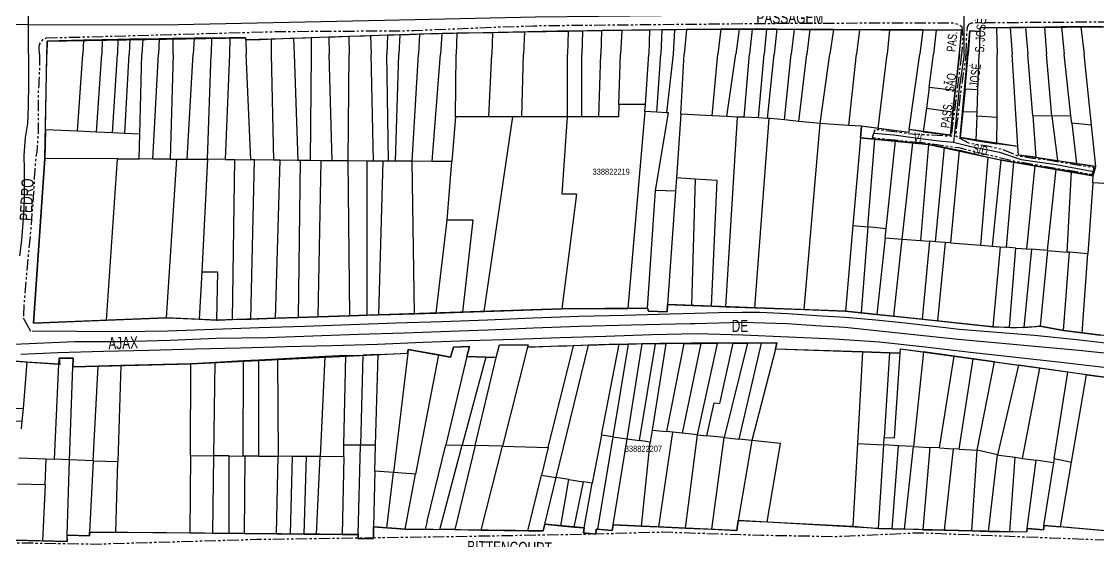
# Model space of a CAD drawing. Extents: x 203614 to 206284, y 4847494 to 4848495.
# Drawn here: x 205025.8 to 205379.4, y 4847800.2 to 4847971 of the extents above; entities that cross this region are included whole.
import ezdxf

# ---------------------------------------------------------------- set-up
doc = ezdxf.new("R2010")
doc.units = 0
doc.header["$LTSCALE"] = 1.5
doc.header["$MEASUREMENT"] = 0
doc.linetypes.add('PHANTOMX2', pattern=[5, 2.5, -0.5, 0.5, -0.5, 0.5, -0.5])
for name, color, linetype in [('CD-MALHA-LOTES', 40, 'CONTINUOUS'), ('CD_TXT_QUADRA', 7, 'CONTINUOUS'), ('RU-QUADRAS', 210, 'CONTINUOUS'), ('SV-EIXO-RUA-N-PAV', 6, 'CONTINUOUS'), ('SV-EIXO-RUA-PAV', 20, 'CONTINUOUS'), ('SV-RUA-NAO-PAV-S-GUIA-C-GUIA', 7, 'PHANTOMX2'), ('SV-RUA-PAVIM-S-GUIA-C-GUIA', 7, 'CONTINUOUS'), ('SV-TXT-RUA-N-PAV-S-GUIA-C-GUIA', 7, 'CONTINUOUS'), ('SV-TXT-RUA-PAV-S-GUIA-C-GUIA', 7, 'CONTINUOUS')]:
    doc.layers.add(name, color=color, linetype=linetype)
doc.styles.add('ARIAL', font='ARIAL.TTF')

msp = doc.modelspace()

# ---------------------------------------------------------------- linework, layer by layer
at = {"layer": 'CD-MALHA-LOTES'}
for p, q in [((205340.5, 4847968.87), (205340.458203, 4847967.702373)), ((205345.9, 4847968.91), (205340.5, 4847968.87)), ((205350.34, 4847968.97), (205345.9, 4847968.91)), ((205345.9, 4847968.91), (205346.07, 4847960.21)), ((205355.44, 4847969.03), (205350.34, 4847968.97)), ((205350.34, 4847968.97), (205351.07, 4847960.27)), ((205361.61, 4847969.1), (205355.44, 4847969.03)), ((205355.44, 4847969.03), (205356.15, 4847960.21)), ((205367.25, 4847969.16), (205361.61, 4847969.1)), ((205361.61, 4847969.1), (205362.36, 4847960.21)), ((205373.62, 4847969.23), (205367.25, 4847969.16)), ((205367.25, 4847969.16), (205368.11, 4847960.21)), ((205380.88, 4847969.28), (205373.62, 4847969.23)), ((205373.62, 4847969.23), (205374.65, 4847960.21)), ((205065.62, 4847965.2), (205061.43, 4847965.11)), ((205065.62, 4847965.2), (205065.37, 4847960.21)), ((205071.07, 4847965.32), (205065.62, 4847965.2)), ((205071.07, 4847965.32), (205070.76, 4847960.27)), ((205075.66, 4847965.41), (205071.07, 4847965.32)), ((205075.56, 4847960.27), (205075.66, 4847965.41)), ((205082.53, 4847965.47), (205075.66, 4847965.41)), ((205082.53, 4847965.47), (205082.22, 4847960.27)), ((205088.22, 4847965.51), (205082.53, 4847965.47)), ((205088.22, 4847965.51), (205088.09, 4847960.19)), ((205094.24, 4847965.56), (205088.22, 4847965.51)), ((205094.24, 4847965.56), (205094.13, 4847960.27)), ((205099.41, 4847965.6), (205094.24, 4847965.56)), ((205099.44, 4847964.89), (205099.41, 4847965.6)), ((205115.08, 4847965.41), (205107.83, 4847965.17)), ((205120.9, 4847965.6), (205115.08, 4847965.41)), ((205115.08, 4847965.41), (205115.28, 4847960.27)), ((205126.74, 4847965.8), (205120.9, 4847965.6)), ((205120.9, 4847965.6), (205120.96, 4847960.27)), ((205133.25, 4847966.01), (205126.74, 4847965.8)), ((205126.74, 4847965.8), (205126.87, 4847960.27)), ((205140.35, 4847966.25), (205133.25, 4847966.01)), ((205133.25, 4847966.01), (205133.39, 4847960.27)), ((205145.98, 4847966.44), (205140.35, 4847966.25)), ((205140.35, 4847966.25), (205140.65, 4847960.27)), ((205145.98, 4847966.44), (205145.77, 4847960.27)), ((205150.03, 4847966.57), (205145.98, 4847966.44)), ((205150.03, 4847966.57), (205149.73, 4847960.27)), ((205156.44, 4847966.79), (205150.03, 4847966.57)), ((205156.44, 4847966.79), (205156.14, 4847960.27)), ((205163.83, 4847967.02), (205156.44, 4847966.79)), ((205163.83, 4847967.02), (205163.39, 4847960.27)), ((205168.74, 4847967.1), (205163.83, 4847967.02)), ((205168.74, 4847967.1), (205168.55, 4847960.21)), ((205180.48, 4847967.29), (205168.74, 4847967.1)), ((205180.48, 4847967.29), (205180.26, 4847960.27)), ((205190.92, 4847967.46), (205180.48, 4847967.29)), ((205190.92, 4847967.46), (205190.63, 4847960.27)), ((205205.23, 4847967.69), (205190.92, 4847967.46)), ((205205.23, 4847967.69), (205205.01, 4847960.27)), ((205210.03, 4847967.77), (205205.23, 4847967.69)), ((205210.03, 4847967.77), (205209.78, 4847960.21)), ((205216.19, 4847967.87), (205210.03, 4847967.77)), ((205216.19, 4847967.87), (205215.99, 4847960.27)), ((205222.95, 4847967.97), (205216.19, 4847967.87)), ((205222.95, 4847967.97), (205222.5, 4847960.21)), ((205231.95, 4847968.12), (205222.95, 4847967.97)), ((205231.95, 4847968.12), (205231.74, 4847960.27)), ((205236.01, 4847968.19), (205231.95, 4847968.12)), ((205236.01, 4847968.19), (205235.69, 4847960.27)), ((205240.19, 4847968.25), (205236.01, 4847968.19)), ((205240.19, 4847968.25), (205239.77, 4847960.27)), ((205244.13, 4847968.32), (205240.19, 4847968.25)), ((205244.13, 4847968.32), (205243.38, 4847960.21)), ((205255.39, 4847968.49), (205244.13, 4847968.32)), ((205255.39, 4847968.49), (205254.46, 4847960.27)), ((205261.42, 4847968.46), (205255.39, 4847968.49)), ((205261.42, 4847968.46), (205260.28, 4847960.27)), ((205265.63, 4847968.44), (205261.42, 4847968.46)), ((205265.63, 4847968.44), (205264.81, 4847960.27)), ((205270.34, 4847968.42), (205265.63, 4847968.44)), ((205270.34, 4847968.42), (205269.63, 4847960.27)), ((205273.82, 4847968.4), (205270.34, 4847968.42)), ((205273.82, 4847968.4), (205272.9, 4847960.27)), ((205279.46, 4847968.38), (205273.82, 4847968.4)), ((205279.46, 4847968.38), (205278.45, 4847960.27)), ((205284.61, 4847968.35), (205279.46, 4847968.38)), ((205284.61, 4847968.35), (205283.66, 4847960.27)), ((205292.33, 4847968.32), (205284.61, 4847968.35)), ((205292.33, 4847968.32), (205291.16, 4847960.27)), ((205300.88, 4847968.28), (205292.33, 4847968.32)), ((205300.88, 4847968.28), (205299.97, 4847960.27)), ((205310.78, 4847968.23), (205300.88, 4847968.28)), ((205310.78, 4847968.23), (205310, 4847960.27)), ((205321.71, 4847968.18), (205310.78, 4847968.23)), ((205321.71, 4847968.18), (205320.72, 4847960.21)), ((205326.13, 4847968.16), (205321.71, 4847968.18)), ((205326.13, 4847968.16), (205325.21, 4847960.21)), ((205334.39, 4847968.12), (205326.13, 4847968.16)), ((205333.72, 4847960.27), (205334.39, 4847968.12)), ((205337.14, 4847967.95), (205336.56, 4847960.21)), ((205340.458203, 4847967.702373), (205337.14, 4847967.95)), ((205340.458203, 4847967.702373), (205340.19, 4847960.21)), ((205034.28, 4847964.55), (205034.17, 4847960.21)), ((205046.18, 4847964.79), (205034.28, 4847964.55)), ((205046.18, 4847964.79), (205045.97, 4847960.27)), ((205052.31, 4847964.92), (205046.18, 4847964.79)), ((205052.31, 4847964.92), (205052.15, 4847960.27)), ((205057.5, 4847965.03), (205052.31, 4847964.92)), ((205057.5, 4847965.03), (205057.29, 4847960.27)), ((205061.43, 4847965.11), (205057.5, 4847965.03)), ((205061.43, 4847965.11), (205061.18, 4847960.27)), ((205107.83, 4847965.17), (205099.44, 4847964.89)), ((205099.44, 4847964.89), (205099.58, 4847960.27)), ((205107.83, 4847965.17), (205107.83, 4847960.27)), ((205033.66, 4847935.41), (205034.17, 4847960.21)), ((205044.25, 4847934.93), (205045.97, 4847960.27)), ((205050.47, 4847934.65), (205052.15, 4847960.27)), ((205055.73, 4847934.41), (205057.29, 4847960.27)), ((205059.72, 4847934.23), (205061.18, 4847960.27)), ((205064.65, 4847934.01), (205065.37, 4847960.21)), ((205068.94, 4847925.8), (205070.76, 4847960.27)), ((205075.56, 4847960.27), (205074.67, 4847925.77)), ((205080.18, 4847925.74), (205082.22, 4847960.27)), ((205086.88, 4847925.71), (205088.09, 4847960.19)), ((205094.13, 4847960.27), (205092.7, 4847925.62)), ((205101.07, 4847925.54), (205099.58, 4847960.27)), ((205107.83, 4847960.27), (205108.6, 4847925.45)), ((205115.28, 4847960.27), (205116.58, 4847925.35)), ((205120.96, 4847960.27), (205120.62, 4847925.31)), ((205127.82, 4847925.21), (205126.87, 4847960.27)), ((205133.09, 4847925.19), (205133.39, 4847960.27)), ((205141.33, 4847925.13), (205140.65, 4847960.27)), ((205146.32, 4847925.1), (205145.77, 4847960.27)), ((205148.61, 4847925.08), (205149.73, 4847960.27)), ((205154.08, 4847925.05), (205156.14, 4847960.27)), ((205160.65, 4847925.02), (205163.39, 4847960.27)), ((205168.28, 4847939.69), (205168.55, 4847960.21)), ((205179.2, 4847939.69), (205180.26, 4847960.27)), ((205190.06, 4847939.69), (205190.63, 4847960.27)), ((205205.03, 4847939.69), (205205.01, 4847960.27)), ((205209.78, 4847939.69), (205209.78, 4847960.21)), ((205215.31, 4847939.69), (205215.99, 4847960.27)), ((205221.91, 4847943.68), (205222.5, 4847960.21)), ((205230.64, 4847943.68), (205231.74, 4847960.27)), ((205234.37, 4847941.17), (205235.69, 4847960.27)), ((205239.77, 4847960.27), (205237.61, 4847940.98)), ((205242.3, 4847940.48), (205243.38, 4847960.21)), ((205252.56, 4847939.99), (205254.46, 4847960.27)), ((205257.4, 4847939.77), (205260.28, 4847960.27)), ((205263.04, 4847939.51), (205264.81, 4847960.27)), ((205267.8, 4847939.28), (205269.63, 4847960.27)), ((205270.67, 4847939.15), (205272.9, 4847960.27)), ((205276.29, 4847938.64), (205278.45, 4847960.27)), ((205281.05, 4847938.15), (205283.66, 4847960.27)), ((205287.96, 4847937.45), (205291.16, 4847960.27)), ((205297.41, 4847936.79), (205299.97, 4847960.27)), ((205307.1, 4847935.8), (205310, 4847960.27)), ((205317.27, 4847935.55), (205320.72, 4847960.21)), ((205323.81, 4847949.27), (205325.21, 4847960.21)), ((205333.72, 4847960.27), (205332.33, 4847948.35)), ((205335.57, 4847948.77), (205336.56, 4847960.21)), ((205339.79, 4847948.57), (205340.19, 4847960.21)), ((205346.06, 4847939.46), (205346.07, 4847960.21)), ((205352.86, 4847929.89), (205351.07, 4847960.27)), ((205357.77, 4847939.96), (205356.15, 4847960.21)), ((205364.07, 4847939.92), (205362.36, 4847960.21)), ((205370.35, 4847939.96), (205368.11, 4847960.21)), ((205377.1, 4847936.93), (205374.65, 4847960.21)), ((205323.81, 4847949.27), (205322.88, 4847942.45)), ((205332.33, 4847948.35), (205323.81, 4847949.27)), ((205331.61, 4847941.3), (205332.33, 4847948.35)), ((205335.57, 4847948.77), (205334.82, 4847941.34)), ((205339.79, 4847948.57), (205335.57, 4847948.77)), ((205339.51, 4847941.14), (205339.79, 4847948.57)), ((205221.91, 4847943.68), (205221.77, 4847939.69)), ((205230.56, 4847943.68), (205221.91, 4847943.68)), ((205230.48, 4847941.4), (205224.83, 4847876.74)), ((205230.48, 4847941.4), (205230.64, 4847943.68)), ((205234.37, 4847941.17), (205230.48, 4847941.4)), ((205230.64, 4847943.68), (205230.56, 4847943.68)), ((205233.99, 4847915.46), (205238.26, 4847940.94)), ((205237.61, 4847940.98), (205234.37, 4847941.17)), ((205238.26, 4847940.94), (205237.61, 4847940.98)), ((205242.3, 4847940.48), (205240.85, 4847919.66)), ((205252.56, 4847939.99), (205242.3, 4847940.48)), ((205322.88, 4847942.45), (205321.84, 4847934.76)), ((205322.88, 4847942.45), (205331.61, 4847941.3)), ((205330.83, 4847933.68), (205331.61, 4847941.3)), ((205334.82, 4847941.34), (205333.97, 4847932.82)), ((205339.51, 4847941.14), (205334.82, 4847941.34)), ((205339.46, 4847939.9), (205339.51, 4847941.14)), ((205168.28, 4847939.69), (205167.11, 4847924.97)), ((205179.2, 4847939.69), (205168.28, 4847939.69)), ((205177.7, 4847875.74), (205187.15, 4847939.69)), ((205187.15, 4847939.69), (205179.2, 4847939.69)), ((205190.06, 4847939.69), (205187.15, 4847939.69)), ((205205.03, 4847939.69), (205190.06, 4847939.69)), ((205203.29, 4847914.23), (205205.03, 4847939.69)), ((205209.78, 4847939.69), (205205.03, 4847939.69)), ((205215.31, 4847939.69), (205209.78, 4847939.69)), ((205221.77, 4847939.69), (205215.31, 4847939.69)), ((205257.4, 4847939.77), (205252.56, 4847939.99)), ((205257.04, 4847877.31), (205260.92, 4847939.6)), ((205260.92, 4847939.6), (205257.4, 4847939.77)), ((205263.04, 4847939.51), (205260.92, 4847939.6)), ((205267.8, 4847939.28), (205263.04, 4847939.51)), ((205266.51, 4847876.96), (205271.22, 4847939.12)), ((205270.67, 4847939.15), (205267.8, 4847939.28)), ((205271.22, 4847939.12), (205270.67, 4847939.15)), ((205271.71, 4847939.1), (205271.22, 4847939.12)), ((205276.29, 4847938.64), (205271.71, 4847939.1)), ((205281.05, 4847938.15), (205276.29, 4847938.64)), ((205287.96, 4847937.45), (205281.05, 4847938.15)), ((205282.77, 4847876.34), (205287.96, 4847937.45)), ((205290.99, 4847937.23), (205287.96, 4847937.45)), ((205297.41, 4847936.79), (205290.99, 4847937.23)), ((205339.46, 4847939.9), (205339.15, 4847931.92)), ((205346.06, 4847939.46), (205339.46, 4847939.9)), ((205345.98, 4847930.74), (205346.06, 4847939.46)), ((205357.77, 4847939.96), (205358.76, 4847926.45)), ((205364.07, 4847939.92), (205357.77, 4847939.96)), ((205370.35, 4847939.96), (205364.07, 4847939.92)), ((205364.07, 4847939.92), (205365.91, 4847925.31)), ((205370.62, 4847937.58), (205370.35, 4847939.96)), ((205370.62, 4847937.58), (205372.14, 4847924.32)), ((205377.1, 4847936.93), (205370.62, 4847937.58)), ((205378.53, 4847923.4), (205377.1, 4847936.93)), ((205033.66, 4847935.41), (205033.46, 4847925.96)), ((205044.25, 4847934.93), (205033.66, 4847935.41)), ((205050.47, 4847934.65), (205044.25, 4847934.93)), ((205055.73, 4847934.41), (205050.47, 4847934.65)), ((205059.72, 4847934.23), (205055.73, 4847934.41)), ((205064.65, 4847934.01), (205059.72, 4847934.23)), ((205064.42, 4847925.81), (205064.65, 4847934.01)), ((205301.6, 4847936.54), (205297.41, 4847936.79)), ((205301.27, 4847932.71), (205301.6, 4847936.54)), ((205307.1, 4847935.8), (205301.6, 4847936.54)), ((205317.12, 4847934.53), (205307.1, 4847935.8)), ((205317.27, 4847935.55), (205317.12, 4847934.53)), ((205321.84, 4847934.76), (205317.27, 4847935.55)), ((205321.84, 4847934.76), (205330.83, 4847933.68)), ((205301.27, 4847932.71), (205298.78, 4847903.93)), ((205305.92, 4847932.32), (205301.27, 4847932.71)), ((205303.68, 4847903.48), (205305.92, 4847932.32)), ((205312.75, 4847931.74), (205305.92, 4847932.32)), ((205309.66, 4847902.93), (205312.75, 4847931.74)), ((205313.41, 4847931.68), (205312.75, 4847931.74)), ((205318.46, 4847931.12), (205313.41, 4847931.68)), ((205314.96, 4847899.48), (205318.46, 4847931.12)), ((205323.59, 4847930.55), (205318.46, 4847931.12)), ((205323.59, 4847930.55), (205320.93, 4847899.01)), ((205328.83, 4847929.57), (205323.59, 4847930.55)), ((205333.97, 4847932.82), (205339.15, 4847931.92)), ((205339.15, 4847931.92), (205345.98, 4847930.74)), ((205352.86, 4847929.89), (205345.98, 4847930.74)), ((205353.14, 4847927.07), (205352.86, 4847929.89)), ((205325.89, 4847898.62), (205328.83, 4847929.57)), ((205333.69, 4847928.65), (205328.83, 4847929.57)), ((205333.69, 4847928.65), (205330.74, 4847898.23)), ((205334.26, 4847928.54), (205333.69, 4847928.65)), ((205343.15, 4847926.32), (205334.26, 4847928.54)), ((205340.71, 4847897.47), (205343.15, 4847926.32)), ((205347.29, 4847925.48), (205343.15, 4847926.32)), ((205358.76, 4847926.45), (205353.14, 4847927.07)), ((205358.76, 4847926.45), (205365.91, 4847925.31)), ((205033.46, 4847925.96), (205029.79, 4847871.92)), ((205057.33, 4847925.85), (205033.46, 4847925.96)), ((205053.75, 4847872.85), (205057.33, 4847925.85)), ((205057.33, 4847925.85), (205064.42, 4847925.81)), ((205068.94, 4847925.8), (205064.42, 4847925.81)), ((205074.67, 4847925.77), (205068.94, 4847925.8)), ((205073.46, 4847873.62), (205076.84, 4847925.76)), ((205074.67, 4847925.77), (205076.84, 4847925.76)), ((205076.84, 4847925.76), (205080.18, 4847925.74)), ((205080.18, 4847925.74), (205086.88, 4847925.71)), ((205086.88, 4847925.71), (205084.98, 4847888.77)), ((205092.7, 4847925.62), (205086.88, 4847925.71)), ((205092.7, 4847925.62), (205095.87, 4847925.6)), ((205095.14, 4847873.05), (205095.87, 4847925.6)), ((205095.87, 4847925.6), (205101.07, 4847925.54)), ((205102.35, 4847925.52), (205101.07, 4847925.54)), ((205101.14, 4847873.25), (205102.35, 4847925.52)), ((205108.6, 4847925.45), (205102.35, 4847925.52)), ((205110.59, 4847925.42), (205108.6, 4847925.45)), ((205110.59, 4847925.42), (205109.14, 4847873.51)), ((205116.58, 4847925.35), (205110.59, 4847925.42)), ((205117.34, 4847925.34), (205116.58, 4847925.35)), ((205117.34, 4847925.34), (205116.62, 4847873.75)), ((205120.62, 4847925.31), (205117.34, 4847925.34)), ((205124.08, 4847925.26), (205120.62, 4847925.31)), ((205124.08, 4847925.26), (205123.12, 4847873.96)), ((205127.82, 4847925.21), (205124.08, 4847925.26)), ((205133.09, 4847925.19), (205127.82, 4847925.21)), ((205139.34, 4847925.14), (205133.09, 4847925.19)), ((205133.58, 4847874.3), (205133.09, 4847925.19)), ((205139.34, 4847874.49), (205139.34, 4847925.14)), ((205141.33, 4847925.13), (205139.34, 4847925.14)), ((205144.56, 4847925.11), (205141.33, 4847925.13)), ((205143.11, 4847874.61), (205144.56, 4847925.11)), ((205146.32, 4847925.1), (205144.56, 4847925.11)), ((205148.61, 4847925.08), (205146.32, 4847925.1)), ((205154.08, 4847925.05), (205148.61, 4847925.08)), ((205160.65, 4847925.02), (205154.08, 4847925.05)), ((205154.82, 4847874.99), (205154.08, 4847925.05)), ((205167.11, 4847924.97), (205160.65, 4847925.02)), ((205165.6, 4847905.74), (205167.11, 4847924.97)), ((205347.29, 4847925.48), (205344.5, 4847897.17)), ((205347.68, 4847925.4), (205347.29, 4847925.48)), ((205351.61, 4847924.75), (205347.68, 4847925.4)), ((205349.16, 4847896.81), (205351.61, 4847924.75)), ((205358.48, 4847923.62), (205351.61, 4847924.75)), ((205358.48, 4847923.62), (205355.69, 4847896.3)), ((205365.51, 4847922.46), (205358.48, 4847923.62)), ((205365.91, 4847925.31), (205372.14, 4847924.32)), ((205372.14, 4847924.32), (205378.53, 4847923.4)), ((205377.67, 4847920.26), (205378.53, 4847923.4)), ((205240.85, 4847919.66), (205240.54, 4847915.26)), ((205246.96, 4847919.23), (205240.85, 4847919.66)), ((205362.66, 4847895.75), (205365.51, 4847922.46)), ((205370.56, 4847921.62), (205365.51, 4847922.46)), ((205369.08, 4847895.25), (205370.56, 4847921.62)), ((205377.67, 4847920.26), (205370.56, 4847921.62)), ((205377.51, 4847917.93), (205377.67, 4847920.26)), ((205246.96, 4847919.23), (205245.78, 4847877.74)), ((205254.24, 4847918.72), (205246.96, 4847919.23)), ((205252.29, 4847877.49), (205254.24, 4847918.72)), ((205377.51, 4847917.93), (205375.87, 4847894.72)), ((205383.03, 4847917.67), (205377.51, 4847917.93)), ((205208.03, 4847914.23), (205203.2, 4847876.56)), ((205208.03, 4847914.23), (205203.29, 4847914.23)), ((205231.35, 4847876.8), (205233.99, 4847915.46)), ((205240.54, 4847915.26), (205233.99, 4847915.46)), ((205240.54, 4847915.26), (205237.94, 4847878.03)), ((205161.9, 4847875.22), (205165.6, 4847905.74)), ((205174.06, 4847905.74), (205165.6, 4847905.74)), ((205170.7, 4847875.51), (205174.06, 4847905.74)), ((205298.78, 4847903.93), (205296.35, 4847875.84)), ((205298.78, 4847903.93), (205303.68, 4847903.48)), ((205303.68, 4847903.48), (205301.49, 4847875.3)), ((205309.66, 4847902.93), (205303.68, 4847903.48)), ((205309.34, 4847899.92), (205309.66, 4847902.93)), ((205309.34, 4847899.92), (205306.64, 4847874.75)), ((205309.34, 4847899.92), (205314.96, 4847899.48)), ((205312.16, 4847874.17), (205314.96, 4847899.48)), ((205314.96, 4847899.48), (205320.93, 4847899.01)), ((205320.93, 4847899.01), (205323.87, 4847898.78)), ((205323.87, 4847898.78), (205321.44, 4847873.19)), ((205325.89, 4847898.62), (205323.87, 4847898.78)), ((205329.19, 4847898.37), (205325.89, 4847898.62)), ((205326.62, 4847872.64), (205329.19, 4847898.37)), ((205330.74, 4847898.23), (205329.19, 4847898.37)), ((205330.74, 4847898.23), (205340.71, 4847897.47)), ((205340.71, 4847897.47), (205344.5, 4847897.17)), ((205344.5, 4847897.17), (205347.11, 4847896.97)), ((205347.11, 4847896.97), (205344.67, 4847870.74)), ((205347.11, 4847896.97), (205349.16, 4847896.81)), ((205352.29, 4847896.57), (205349.16, 4847896.81)), ((205350.15, 4847870.58), (205352.29, 4847896.57)), ((205352.29, 4847896.57), (205355.69, 4847896.3)), ((205357.43, 4847896.16), (205354.84, 4847870.45)), ((205355.69, 4847896.3), (205357.43, 4847896.16)), ((205362.66, 4847895.75), (205357.43, 4847896.16)), ((205362.66, 4847895.75), (205360.26, 4847870.94)), ((205362.66, 4847895.75), (205369.08, 4847895.25)), ((205367.89, 4847869.45), (205369.83, 4847895.19)), ((205369.83, 4847895.19), (205369.08, 4847895.25)), ((205375.87, 4847894.72), (205369.83, 4847895.19)), ((205374.03, 4847868.7), (205375.87, 4847894.72)), ((205084.98, 4847888.77), (205084.18, 4847873.16)), ((205084.98, 4847888.77), (205090.13, 4847888.77)), ((205090.13, 4847888.77), (205089.89, 4847872.9)), ((205237.77, 4847875.58), (205237.94, 4847878.03)), ((205237.94, 4847878.03), (205245.78, 4847877.74)), ((205245.78, 4847877.74), (205252.29, 4847877.49)), ((205252.29, 4847877.49), (205257.04, 4847877.31)), ((205257.04, 4847877.31), (205266.51, 4847876.96)), ((205266.51, 4847876.96), (205282.77, 4847876.34)), ((205053.75, 4847872.85), (205073.46, 4847873.62)), ((205073.46, 4847873.62), (205073.82, 4847873.63)), ((205073.82, 4847873.63), (205084.18, 4847873.16)), ((205101.14, 4847873.25), (205109.14, 4847873.51)), ((205109.14, 4847873.51), (205116.62, 4847873.75)), ((205116.62, 4847873.75), (205123.12, 4847873.96)), ((205123.12, 4847873.96), (205133.58, 4847874.3)), ((205133.58, 4847874.3), (205139.34, 4847874.49)), ((205139.34, 4847874.49), (205143.11, 4847874.61)), ((205143.11, 4847874.61), (205154.82, 4847874.99)), ((205154.82, 4847874.99), (205161.9, 4847875.22)), ((205161.9, 4847875.22), (205170.7, 4847875.51)), ((205170.7, 4847875.51), (205177.7, 4847875.74)), ((205177.7, 4847875.74), (205203.2, 4847876.56)), ((205203.2, 4847876.56), (205224.83, 4847876.74)), ((205224.83, 4847876.74), (205231.35, 4847876.8)), ((205231.35, 4847876.8), (205231.6, 4847875.83)), ((205231.6, 4847875.83), (205237.77, 4847875.58)), ((205282.77, 4847876.34), (205296.35, 4847875.84)), ((205296.35, 4847875.84), (205301.49, 4847875.3)), ((205301.49, 4847875.3), (205306.64, 4847874.75)), ((205306.64, 4847874.75), (205312.16, 4847874.17)), ((205312.16, 4847874.17), (205321.44, 4847873.19)), ((205029.79, 4847871.92), (205053.75, 4847872.85)), ((205084.18, 4847873.16), (205089.89, 4847872.9)), ((205089.89, 4847872.9), (205090.21, 4847872.89)), ((205090.21, 4847872.89), (205095.14, 4847873.05)), ((205095.14, 4847873.05), (205101.14, 4847873.25)), ((205321.44, 4847873.19), (205326.62, 4847872.64)), ((205326.62, 4847872.64), (205344.67, 4847870.74)), ((205344.67, 4847870.74), (205350.15, 4847870.58)), ((205350.15, 4847870.58), (205354.84, 4847870.45)), ((205354.84, 4847870.45), (205360.26, 4847870.94)), ((205360.26, 4847870.94), (205367.89, 4847869.45)), ((205367.89, 4847869.45), (205374.03, 4847868.7)), ((205374.03, 4847868.7), (205380.01, 4847867.99)), ((205152.75, 4847863.2), (205152.6, 4847861.99)), ((205162.73, 4847861.46), (205152.75, 4847863.2)), ((205167.66, 4847864), (205166.66, 4847860.78)), ((205172.9, 4847864.2), (205167.66, 4847864)), ((205172.02, 4847860.98), (205172.9, 4847864.2)), ((205181.69, 4847860.58), (205182.69, 4847864.81)), ((205182.69, 4847864.81), (205192.13, 4847864.76)), ((205191.94, 4847864), (205183.69, 4847831.46)), ((205192.13, 4847864.76), (205191.94, 4847864)), ((205206.98, 4847864.5), (205191.94, 4847864)), ((205198.74, 4847831.04), (205206.98, 4847864.5)), ((205201.39, 4847821.22), (205212.01, 4847864.67)), ((205212.01, 4847864.67), (205206.98, 4847864.5)), ((205222.02, 4847865.01), (205212.01, 4847864.67)), ((205216.24, 4847835.14), (205222.02, 4847865.01)), ((205225.03, 4847865.03), (205219.97, 4847834.6)), ((205222.02, 4847865.01), (205225.03, 4847865.03)), ((205224.6, 4847833.93), (205229.61, 4847865.07)), ((205229.61, 4847865.07), (205225.03, 4847865.03)), ((205233.88, 4847865.1), (205228.54, 4847833.37)), ((205233.88, 4847865.1), (205229.61, 4847865.07)), ((205237.31, 4847865.13), (205232.84, 4847836.79)), ((205237.31, 4847865.13), (205233.88, 4847865.1)), ((205243.37, 4847865.17), (205237.31, 4847865.13)), ((205237.63, 4847836.29), (205243.37, 4847865.17)), ((205248.78, 4847865.22), (205242.69, 4847835.77)), ((205243.37, 4847865.17), (205248.78, 4847865.22)), ((205247.78, 4847835.24), (205254.26, 4847865.26)), ((205254.26, 4847865.26), (205248.78, 4847865.22)), ((205259.5, 4847865.3), (205254.26, 4847865.26)), ((205255.03, 4847845.51), (205259.5, 4847865.3)), ((205264.12, 4847865.34), (205256.51, 4847834.34)), ((205259.5, 4847865.3), (205264.12, 4847865.34)), ((205268.62, 4847865.37), (205261.31, 4847833.84)), ((205268.62, 4847865.37), (205264.12, 4847865.34)), ((205273.29, 4847863.4), (205265.6, 4847833.39)), ((205273.8, 4847865.41), (205268.62, 4847865.37)), ((205273.29, 4847863.4), (205273.8, 4847865.41)), ((205301.88, 4847862.43), (205273.29, 4847863.4)), ((205314.25, 4847862.01), (205314.35, 4847863.5)), ((205314.35, 4847863.5), (205321.98, 4847862.44)), ((205027.6, 4847859.1), (205023.7, 4847859.37)), ((205042.8, 4847860.38), (205038.2, 4847860.38)), ((205038.2, 4847860.38), (205038.4, 4847858.37)), ((205042.7, 4847857.56), (205042.8, 4847860.38)), ((205098.63, 4847859.5), (205089.35, 4847858.99)), ((205098.63, 4847859.5), (205098.45, 4847828.26)), ((205103.68, 4847859.78), (205098.63, 4847859.5)), ((205109.87, 4847860.12), (205103.68, 4847859.78)), ((205103.68, 4847859.78), (205103.68, 4847828.22)), ((205125.39, 4847860.97), (205109.87, 4847860.12)), ((205109.87, 4847860.12), (205110.06, 4847828.17)), ((205125.39, 4847860.97), (205123.85, 4847828.06)), ((205132.27, 4847861.23), (205125.39, 4847860.97)), ((205131.69, 4847831.82), (205132.27, 4847861.23)), ((205132.27, 4847861.23), (205137.91, 4847861.44)), ((205137.91, 4847861.44), (205137.13, 4847831.82)), ((205142.94, 4847861.63), (205137.91, 4847861.44)), ((205142.05, 4847831.82), (205142.94, 4847861.63)), ((205142.94, 4847861.63), (205152.6, 4847861.99)), ((205152.6, 4847861.99), (205147.9, 4847822.83)), ((205162.73, 4847861.46), (205155.19, 4847822.26)), ((205166.66, 4847860.78), (205162.73, 4847861.46)), ((205172.02, 4847860.98), (205165.12, 4847831.99)), ((205178.21, 4847860.72), (205170.53, 4847831.83)), ((205178.21, 4847860.72), (205172.02, 4847860.98)), ((205174.76, 4847831.72), (205181.69, 4847860.58)), ((205181.69, 4847860.58), (205178.21, 4847860.72)), ((205301.88, 4847862.43), (205300.21, 4847832.39)), ((205310.72, 4847862.13), (205301.88, 4847862.43)), ((205310.72, 4847862.13), (205309.01, 4847834.4)), ((205314.25, 4847862.01), (205310.72, 4847862.13)), ((205312.37, 4847834.24), (205314.25, 4847862.01)), ((205321.98, 4847862.44), (205318.6, 4847831.38)), ((205331.96, 4847861.04), (205321.98, 4847862.44)), ((205327.19, 4847830.91), (205331.96, 4847861.04)), ((205338.2, 4847860.17), (205331.96, 4847861.04)), ((205333.67, 4847830.56), (205338.2, 4847860.17)), ((205345.21, 4847859.19), (205338.2, 4847860.17)), ((205339.58, 4847830.23), (205345.21, 4847859.19)), ((205345.21, 4847859.19), (205353.07, 4847858.1)), ((205027.6, 4847859.1), (205026.32, 4847843.87)), ((205038.05, 4847858.39), (205027.6, 4847859.1)), ((205036.64, 4847827.22), (205038.05, 4847858.39)), ((205038.4, 4847858.37), (205038.05, 4847858.39)), ((205041.59, 4847827.03), (205042.7, 4847857.56)), ((205051.02, 4847857.77), (205042.7, 4847857.56)), ((205049.39, 4847826.73), (205051.02, 4847857.77)), ((205058.48, 4847857.97), (205051.02, 4847857.77)), ((205058.48, 4847857.97), (205057.48, 4847826.42)), ((205081.46, 4847858.56), (205058.48, 4847857.97)), ((205081.25, 4847828.39), (205081.46, 4847858.56)), ((205081.69, 4847858.57), (205081.46, 4847858.56)), ((205089.35, 4847858.99), (205081.69, 4847858.57)), ((205088.93, 4847828.33), (205089.35, 4847858.99)), ((205353.07, 4847858.1), (205346.24, 4847828.69)), ((205360.12, 4847857.11), (205353.07, 4847858.1)), ((205354.38, 4847827.5), (205360.12, 4847857.11)), ((205369.31, 4847855.83), (205360.12, 4847857.11)), ((205364.83, 4847827.42), (205369.31, 4847855.83)), ((205375.4, 4847854.98), (205369.31, 4847855.83)), ((205370.51, 4847826.28), (205375.4, 4847854.98)), ((205375.4, 4847854.98), (205395.51, 4847852.34)), ((205250.8, 4847834.93), (205253.22, 4847845.71)), ((205253.22, 4847845.71), (205255.03, 4847845.51)), ((205022.44, 4847844.02), (205026.32, 4847843.87)), ((205026.32, 4847843.87), (205025.97, 4847839.72)), ((205022.09, 4847839.87), (205025.97, 4847839.72)), ((205025.97, 4847839.72), (205025.76, 4847837.2)), ((205216.24, 4847835.14), (205213.19, 4847819.34)), ((205219.97, 4847834.6), (205214.92, 4847804.22)), ((205219.97, 4847834.6), (205216.24, 4847835.14)), ((205219.97, 4847834.6), (205224.6, 4847833.93)), ((205232.84, 4847836.79), (205232.21, 4847832.84)), ((205232.84, 4847836.79), (205237.63, 4847836.29)), ((205235.02, 4847804.99), (205239.61, 4847836.09)), ((205239.61, 4847836.09), (205237.63, 4847836.29)), ((205242.69, 4847835.77), (205239.61, 4847836.09)), ((205247.78, 4847835.24), (205242.69, 4847835.77)), ((205243.85, 4847804.6), (205247.78, 4847835.24)), ((205247.78, 4847835.24), (205250.8, 4847834.93)), ((205256.51, 4847834.34), (205250.8, 4847834.93)), ((205308.86, 4847831.92), (205309.01, 4847834.4)), ((205309.01, 4847834.4), (205312.37, 4847834.24)), ((205131.61, 4847828), (205131.69, 4847831.82)), ((205137.13, 4847831.82), (205131.69, 4847831.82)), ((205136.36, 4847802.44), (205137.13, 4847831.82)), ((205142.05, 4847831.82), (205137.13, 4847831.82)), ((205141.8, 4847823.3), (205142.05, 4847831.82)), ((205158.99, 4847806.86), (205165.12, 4847831.99)), ((205163.18, 4847804.18), (205170.53, 4847831.83)), ((205165.12, 4847831.99), (205170.53, 4847831.83)), ((205174.76, 4847831.72), (205168.13, 4847804.1)), ((205170.53, 4847831.83), (205174.76, 4847831.72)), ((205183.69, 4847831.46), (205174.76, 4847831.72)), ((205176.72, 4847803.97), (205183.69, 4847831.46)), ((205183.69, 4847831.46), (205198.74, 4847831.04)), ((205198.74, 4847831.04), (205196.52, 4847822)), ((205220.05, 4847805.66), (205224.6, 4847833.93)), ((205224.6, 4847833.93), (205228.54, 4847833.37)), ((205232.21, 4847832.84), (205228.54, 4847833.37)), ((205229.34, 4847805.25), (205232.21, 4847832.84)), ((205252.49, 4847804.21), (205256.51, 4847834.34)), ((205256.51, 4847834.34), (205261.31, 4847833.84)), ((205265.6, 4847833.39), (205261.11, 4847807.07)), ((205265.6, 4847833.39), (205261.31, 4847833.84)), ((205274.98, 4847832.42), (205265.6, 4847833.39)), ((205270.61, 4847806.6), (205274.98, 4847832.42)), ((205300.21, 4847832.39), (205298.7, 4847805.23)), ((205300.21, 4847832.39), (205308.86, 4847831.92)), ((205307.18, 4847804.47), (205308.86, 4847831.92)), ((205313.74, 4847831.65), (205308.86, 4847831.92)), ((205311.63, 4847804.33), (205313.74, 4847831.65)), ((205318.6, 4847831.38), (205313.74, 4847831.65)), ((205315.65, 4847804.22), (205318.6, 4847831.38)), ((205318.6, 4847831.38), (205324.01, 4847831.08)), ((205324.01, 4847831.08), (205321.67, 4847804.05)), ((205327.19, 4847830.91), (205324.01, 4847831.08)), ((205327.19, 4847830.91), (205331.68, 4847830.67)), ((205024.96, 4847827.66), (205033.93, 4847827.32)), ((205033.56, 4847818.77), (205033.93, 4847827.32)), ((205033.93, 4847827.32), (205036.64, 4847827.22)), ((205081.25, 4847828.39), (205081.08, 4847803.04)), ((205081.25, 4847828.39), (205088.93, 4847828.33)), ((205088.59, 4847802.96), (205088.93, 4847828.33)), ((205094.01, 4847828.29), (205088.93, 4847828.33)), ((205094.01, 4847802.9), (205094.01, 4847828.29)), ((205094.01, 4847828.29), (205098.45, 4847828.26)), ((205099.24, 4847828.25), (205098.45, 4847828.26)), ((205099.06, 4847802.84), (205099.24, 4847828.25)), ((205103.68, 4847828.22), (205099.24, 4847828.25)), ((205103.68, 4847828.22), (205110.06, 4847828.17)), ((205109.48, 4847802.73), (205110.06, 4847828.17)), ((205114.74, 4847828.13), (205110.06, 4847828.17)), ((205114.18, 4847802.68), (205114.74, 4847828.13)), ((205119.37, 4847828.1), (205114.74, 4847828.13)), ((205118.62, 4847802.63), (205119.37, 4847828.1)), ((205123.85, 4847828.06), (205119.37, 4847828.1)), ((205122.67, 4847802.59), (205123.85, 4847828.06)), ((205131.61, 4847828), (205123.85, 4847828.06)), ((205131.61, 4847828), (205131.11, 4847802.5)), ((205331.68, 4847830.67), (205328.76, 4847803.88)), ((205333.67, 4847830.56), (205331.68, 4847830.67)), ((205333.67, 4847830.56), (205339.58, 4847830.23)), ((205337.8, 4847803.67), (205339.58, 4847830.23)), ((205346.24, 4847828.69), (205339.58, 4847830.23)), ((205343.31, 4847803.53), (205346.24, 4847828.69)), ((205346.63, 4847828.6), (205346.24, 4847828.69)), ((205346.63, 4847828.6), (205352, 4847827.84)), ((205350.3, 4847803.37), (205352, 4847827.84)), ((205352, 4847827.84), (205354.38, 4847827.5)), ((205354.38, 4847827.5), (205358.8, 4847826.88)), ((205364.83, 4847827.42), (205364.62, 4847826.06)), ((205364.83, 4847827.42), (205370.51, 4847826.28)), ((205041.59, 4847827.03), (205036.64, 4847827.22)), ((205040.81, 4847802.24), (205041.59, 4847827.03)), ((205049.39, 4847826.73), (205041.59, 4847827.03)), ((205049.39, 4847826.73), (205048.16, 4847803.24)), ((205049.39, 4847826.73), (205057.48, 4847826.42)), ((205056.75, 4847803.24), (205057.48, 4847826.42)), ((205358.8, 4847826.88), (205355.85, 4847804.47)), ((205364.62, 4847826.06), (205358.8, 4847826.88)), ((205364.62, 4847826.06), (205361.37, 4847805.49)), ((205366.88, 4847804.99), (205370.51, 4847826.28)), ((205141.8, 4847823.3), (205141.4, 4847805.05)), ((205147.9, 4847822.83), (205141.8, 4847823.3)), ((205145.72, 4847804.72), (205147.9, 4847822.83)), ((205155.19, 4847822.26), (205147.9, 4847822.83)), ((205151.72, 4847804.28), (205155.19, 4847822.26)), ((205192.02, 4847803.73), (205196.52, 4847822)), ((205196.52, 4847822), (205201.39, 4847821.22)), ((205197.63, 4847805.88), (205201.39, 4847821.22)), ((205205.55, 4847820.56), (205201.39, 4847821.22)), ((205202.92, 4847805.37), (205205.55, 4847820.56)), ((205205.55, 4847820.56), (205210.3, 4847819.8)), ((205033.56, 4847818.77), (205024.52, 4847819.04)), ((205033.56, 4847818.77), (205032.77, 4847800.4)), ((205207.29, 4847804.95), (205210.3, 4847819.8)), ((205213.19, 4847819.34), (205210.3, 4847819.8)), ((205210.48, 4847804.65), (205213.19, 4847819.34)), ((205158.99, 4847806.86), (205158.36, 4847804.27)), ((205260.64, 4847803.85), (205261.11, 4847807.07)), ((205261.11, 4847807.07), (205270.61, 4847806.6)), ((205270.61, 4847806.6), (205298.46, 4847805.25)), ((205048.1, 4847802.04), (205048.16, 4847803.24)), ((205048.16, 4847803.24), (205056.75, 4847803.24)), ((205056.75, 4847803.24), (205081.08, 4847803.04)), ((205081.08, 4847803.04), (205088.59, 4847802.96)), ((205088.59, 4847802.96), (205094.01, 4847802.9)), ((205094.01, 4847802.9), (205099.06, 4847802.84)), ((205099.06, 4847802.84), (205109.48, 4847802.73)), ((205109.48, 4847802.73), (205114.18, 4847802.68)), ((205114.18, 4847802.68), (205118.62, 4847802.63)), ((205118.62, 4847802.63), (205122.67, 4847802.59)), ((205122.67, 4847802.59), (205131.11, 4847802.5)), ((205141.4, 4847801.23), (205141.4, 4847805.05)), ((205141.4, 4847805.05), (205145.72, 4847804.72)), ((205145.72, 4847804.72), (205151.72, 4847804.28)), ((205151.72, 4847804.28), (205158.36, 4847804.27)), ((205158.36, 4847804.27), (205163.18, 4847804.18)), ((205168.13, 4847804.1), (205163.18, 4847804.18)), ((205168.13, 4847804.1), (205176.72, 4847803.97)), ((205176.72, 4847803.97), (205192.02, 4847803.73)), ((205192.02, 4847803.73), (205197.09, 4847803.65)), ((205197.09, 4847803.65), (205197.63, 4847805.88)), ((205197.63, 4847805.88), (205202.92, 4847805.37)), ((205202.92, 4847805.37), (205207.29, 4847804.95)), ((205207.29, 4847804.95), (205210.48, 4847804.65)), ((205210.48, 4847804.65), (205210.28, 4847803.04)), ((205210.28, 4847803.04), (205214.31, 4847802.64)), ((205214.31, 4847802.64), (205214.51, 4847804.25)), ((205214.51, 4847804.25), (205214.92, 4847804.22)), ((205214.92, 4847804.22), (205219.76, 4847803.85)), ((205219.76, 4847803.85), (205220.05, 4847805.66)), ((205220.05, 4847805.66), (205229.34, 4847805.25)), ((205229.34, 4847805.25), (205235.02, 4847804.99)), ((205235.02, 4847804.99), (205243.85, 4847804.6)), ((205243.85, 4847804.6), (205252.49, 4847804.21)), ((205252.49, 4847804.21), (205260.64, 4847803.85)), ((205298.46, 4847805.25), (205298.7, 4847805.23)), ((205298.7, 4847805.23), (205307.18, 4847804.47)), ((205307.18, 4847804.47), (205307.35, 4847804.46)), ((205307.35, 4847804.46), (205307.43, 4847804.45)), ((205307.43, 4847804.45), (205311.63, 4847804.33)), ((205311.63, 4847804.33), (205315.65, 4847804.22)), ((205321.67, 4847804.05), (205315.65, 4847804.22)), ((205321.67, 4847804.05), (205328.76, 4847803.88)), ((205328.76, 4847803.88), (205337.8, 4847803.67)), ((205337.8, 4847803.67), (205343.31, 4847803.53)), ((205343.31, 4847803.53), (205350.3, 4847803.37)), ((205355.69, 4847803.24), (205350.3, 4847803.37)), ((205355.85, 4847804.47), (205355.69, 4847803.24)), ((205355.85, 4847804.47), (205361.32, 4847804.05)), ((205361.32, 4847804.05), (205361.53, 4847805.46)), ((205361.37, 4847805.49), (205361.53, 4847805.46)), ((205361.53, 4847805.46), (205366.88, 4847804.99)), ((205380.63, 4847803.79), (205366.88, 4847804.99)), ((205023.17, 4847800.61), (205032.77, 4847800.4)), ((205032.77, 4847800.4), (205040.81, 4847800.22)), ((205040.81, 4847800.22), (205040.81, 4847802.24)), ((205040.81, 4847802.24), (205048.1, 4847802.04)), ((205131.11, 4847802.5), (205136.36, 4847802.44)), ((205136.36, 4847802.44), (205136.37, 4847801.03)), ((205136.37, 4847801.03), (205141.4, 4847801.23))]:
    msp.add_line(p, q, dxfattribs=at)
msp.add_point((205346.24, 4847828.69), dxfattribs=at)
at = {"layer": 'RU-QUADRAS', "color": 6, "linetype": 'Continuous'}
for points in [[(205407.44, 4847864.53), (205367.89, 4847869.45), (205360.26, 4847870.94, -0.0594038868), (205344.67, 4847870.74), (205296.35, 4847875.84), (205237.94, 4847878.03), (205237.77, 4847875.58), (205231.6, 4847875.83), (205231.35, 4847876.8), (205203.2, 4847876.56), (205089.89, 4847872.9), (205073.46, 4847873.62), (205029.79, 4847871.92), (205033.46, 4847925.96), (205034.28, 4847964.55), (205099.41, 4847965.6), (205099.44, 4847964.89, -0.0085071783), (205255.39, 4847968.49), (205334.39, 4847968.12), (205330.83, 4847933.68), (205317.27, 4847935.55), (205317.12, 4847934.53), (205301.6, 4847936.54), (205301.27, 4847932.71), (205323.69, 4847930.54), (205347.68, 4847925.4), (205377.67, 4847920.26), (205378.53, 4847923.4), (205353.14, 4847927.07), (205352.86, 4847929.89), (205333.97, 4847932.82), (205337.14, 4847967.95), (205340.49, 4847967.7), (205340.5, 4847968.87), (205495.83, 4847970.13)], [(205023.7, 4847859.37), (205038.05, 4847858.39), (205038.2, 4847860.38), (205042.8, 4847860.38), (205042.7, 4847857.56), (205081.46, 4847858.56), (205152.56, 4847861.99), (205152.76, 4847863.2), (205166.66, 4847860.78), (205167.66, 4847864), (205172.9, 4847864.2), (205172.02, 4847860.98), (205181.69, 4847860.58), (205182.69, 4847864.81), (205192.13, 4847864.76), (205191.93, 4847864, -0.0129149853), (205273.8, 4847865.41), (205273.3, 4847863.43), (205314.23, 4847862.01), (205314.35, 4847863.5), (205395.51, 4847852.34)]]:
    msp.add_lwpolyline(points, format="xyb", dxfattribs=at)
msp.add_lwpolyline([(205402.73, 4847801.86), (205361.53, 4847805.46), (205361.32, 4847804.05), (205356.09, 4847804.45), (205355.69, 4847803.24), (205307.18, 4847804.47), (205261.11, 4847807.07), (205260.64, 4847803.85), (205220.05, 4847805.66), (205219.76, 4847803.85), (205214.51, 4847804.25), (205214.31, 4847802.64), (205210.28, 4847803.04), (205210.48, 4847804.65), (205197.64, 4847805.9), (205197.09, 4847803.65), (205151.87, 4847804.25), (205141.4, 4847805.05), (205141.4, 4847801.23), (205136.37, 4847801.03), (205136.36, 4847802.44), (205048.25, 4847803.24), (205048.1, 4847802.04), (205040.69, 4847802.24), (205040.81, 4847800.22), (205023.17, 4847800.61)], dxfattribs=at)
at = {"layer": 'SV-EIXO-RUA-N-PAV', "flags": 128}
for points in [[(205028.110942, 4847960.266197), (205028.160556, 4847970.01914), (205028.046455, 4847980.09811), (205027.856195, 4848011.77628), (205027.604211, 4848053.731757), (205027.341935, 4848097.400672), (205027.100655, 4848137.573817), (205026.866692, 4848176.528656), (205025.670889, 4848183.344732), (205023.917284, 4848193.34028), (205023.282029, 4848237.863959), (205022.762144, 4848274.301518), (205022.147639, 4848317.362869), (205022.887982, 4848321.157123), (205024.507166, 4848329.455441), (205023.382401, 4848374.044839), (205022.107493, 4848424.58643)], [(204636.94, 4847962.16), (204644.993902, 4847962.480581), (204661.435089, 4847963.360222), (204689.749402, 4847964.834926), (204824.832271, 4847966.309629), (204838.37939, 4847967.018903), (204852.999113, 4847967.784333), (204904.613746, 4847966.899511), (204953.278972, 4847967.194452), (204996.045382, 4847970.143859), (205028.160556, 4847970.01914), (205071.992628, 4847969.848918), (205144.93514, 4847971.428901), (205194.540514, 4847972.503385), (205235.931599, 4847972.884131), (205299.244484, 4847973.093267), (205335.300992, 4847973.445038), (205450.401624, 4847974.567971), (205470.623291, 4847974.631262), (205547.783096, 4847974.872764)], [(205335.300992, 4847960.263344), (205335.300992, 4847973.445038)], [(205028.11, 4847960.27), (205028.11, 4847950.88), (205027.99, 4847943.03), (205027.76, 4847937.42), (205027.03, 4847932.91), (205026.61, 4847926.93), (205026.67, 4847922.48), (205026.67, 4847916.86), (205026.67, 4847913.09), (205026.51, 4847907.71), (205025.87, 4847899.14), (205025.14, 4847894.01)], [(205335.3, 4847960.26), (205334.47, 4847954.98), (205333.67, 4847949.07), (205332.77, 4847940.55), (205331.8, 4847931.29)], [(205305.71, 4847934.27), (205312.23, 4847933.7), (205319.25, 4847932.71), (205326.98, 4847931.79), (205331.8, 4847931.29), (205337.47, 4847929.94), (205346.83, 4847928.03), (205353.99, 4847925.62), (205365.45, 4847923.99), (205377.22, 4847921.83)]]:
    msp.add_lwpolyline(points, dxfattribs=at)
at = {"layer": 'SV-EIXO-RUA-PAV', "flags": 128}
msp.add_lwpolyline([(205020.94, 4847864.85), (205043.26, 4847865.92), (205058.97, 4847865.92), (205074.67, 4847866.33), (205089.75, 4847866.95), (205106.49, 4847867.22), (205121.47, 4847867.73), (205136.44, 4847868.23), (205151.42, 4847868.74), (205166.39, 4847869.24), (205178.93, 4847869.67), (205193.92, 4847870.32), (205208.88, 4847870.88), (205226.11, 4847871.31), (205245.34, 4847871.79), (205246.99, 4847871.83), (205262.37, 4847872.18), (205277.18, 4847871.76), (205286.57, 4847871.13), (205296.09, 4847870.61), (205333.33, 4847866.65), (205372.96, 4847863.08), (205417.66, 4847858.29)], dxfattribs=at)
at = {"layer": 'SV-RUA-NAO-PAV-S-GUIA-C-GUIA', "flags": 128}
for points in [[(205033.888238, 4847965.558737), (205110.7106, 4847967.684586), (205131.270159, 4847967.827262), (205149.179093, 4847967.890844), (205154.780885, 4847968.026427), (205182.035586, 4847969.149767), (205188.237229, 4847969.339179), (205193.888178, 4847969.57512), (205199.890594, 4847969.66322), (205281.496419, 4847970.435605)], [(205281.496419, 4847970.435605), (205331.752751, 4847970.549713), (205333.680412, 4847969.917526), (205334.464874, 4847969.316325), (205334.794252, 4847965.261617), (205334.441918, 4847960.257785)], [(205335.891305, 4847960.260225), (205336.009386, 4847964.27373), (205336.340206, 4847969.113402), (205336.835052, 4847970.041237), (205337.824742, 4847970.474227), (205339.309278, 4847970.597938), (205396.833642, 4847970.962554), (205404.386794, 4847971.060491), (205452.858068, 4847971.568064), (205497.68021, 4847971.752346), (205517.843682, 4847971.43004), (205535.656472, 4847971.042799), (205539.011966, 4847970.613871)], [(205031.682704, 4847960.266197), (205031.66449, 4847962.393138), (205031.705407, 4847963.443896), (205032.891233, 4847965.152223), (205033.888238, 4847965.558737)], [(205031.68, 4847960.27), (205031.69, 4847959.14), (205031.7, 4847957.99), (205031.76, 4847956.79), (205031.77, 4847955.69), (205031.63, 4847954.34), (205031.6, 4847952.94), (205031.51, 4847951.44), (205031.47, 4847950.29), (205031.38, 4847948.98), (205031.29, 4847947.73), (205031.3, 4847946.53), (205031.26, 4847945.38), (205031.27, 4847944.28), (205031.28, 4847943.28), (205031.29, 4847942.28), (205031.3, 4847941.28), (205031.31, 4847939.98), (205031.32, 4847938.58), (205031.33, 4847937.08), (205031.34, 4847935.78), (205031.3, 4847934.73), (205031.26, 4847933.73), (205031.17, 4847932.63), (205031.08, 4847931.37), (205030.95, 4847929.82), (205030.81, 4847928.17), (205030.57, 4847926.62), (205030.44, 4847925.27), (205030.35, 4847924.12), (205030.25, 4847923.12), (205030.21, 4847922.06), (205030.12, 4847920.86), (205030.03, 4847919.61), (205030, 4847918.31), (205029.81, 4847914.78), (205028.85, 4847902.82), (205028.16, 4847895.44), (205027.49, 4847888.47), (205027.4, 4847887.24), (205026.62, 4847878.14), (205026.4, 4847873.61)], [(205334.441918, 4847960.257785), (205331.01052, 4847933.237419), (205318.22033, 4847933.943626), (205305.979413, 4847935.512974), (205305.116272, 4847932.845082), (205324.183854, 4847930.883397), (205333.521477, 4847929.54945), (205351.490516, 4847925.233742), (205377.306297, 4847920.7611), (205377.934036, 4847922.87972), (205362.8, 4847925.4), (205357.82, 4847925.98), (205353.02, 4847926.73), (205347.47, 4847929.03), (205342.26, 4847930.1), (205337.05, 4847930.91), (205332.53, 4847933.29), (205333.13, 4847938.34), (205333.79, 4847943.75), (205334.29, 4847948.76), (205335.1, 4847953.81), (205335.85, 4847959.02), (205335.89, 4847960.26)], [(205020.29, 4847802.3), (205020.27, 4847801.75), (205020.44, 4847800.93), (205020.73, 4847800.17), (205021.07, 4847799.86), (205049.54, 4847799.36), (205103.09, 4847800.91), (205144.61, 4847801.52), (205183.02, 4847802.12), (205214.11, 4847802.69), (205236.16, 4847803.33), (205268.78, 4847802.28), (205293.45, 4847801.86), (205320.4, 4847803.09), (205363.74, 4847801.41), (205401.87, 4847800), (205448.78, 4847798.72), (205479.08, 4847798.46), (205505.72, 4847799.06), (205522.78, 4847801.17)]]:
    msp.add_lwpolyline(points, dxfattribs=at)
at = {"layer": 'SV-RUA-PAVIM-S-GUIA-C-GUIA', "flags": 128}
for points in [[(205026.4, 4847873.61), (205028.79, 4847869.32)], [(205029.34, 4847869.38), (205043.87, 4847869.31), (205058.87, 4847869.14), (205073.86, 4847869.43), (205088.86, 4847869.94), (205103.85, 4847870.44), (205118.84, 4847870.95), (205133.83, 4847871.46), (205148.82, 4847871.96), (205163.81, 4847872.47), (205178.8, 4847872.97), (205193.79, 4847873.63), (205208.78, 4847874.19), (205223.77, 4847874.56), (205238.77, 4847874.94), (205246.91, 4847875.14), (205254.58, 4847875.38), (205262.37, 4847875.49), (205268.17, 4847875.49), (205277.34, 4847875.07), (205286.77, 4847874.43), (205296.36, 4847873.91), (205306.26, 4847872.96), (205315.96, 4847872.01), (205327.24, 4847870.71), (205333.65, 4847869.95), (205343.31, 4847869.14), (205358.39, 4847868), (205373.28, 4847866.37), (205388.18, 4847864.7)], [(205025.62, 4847861.74), (205037.7, 4847862.28), (205052.69, 4847862.67), (205067.69, 4847863.05), (205082.68, 4847863.44), (205097.68, 4847863.82), (205112.67, 4847864.21), (205127.67, 4847864.59), (205142.66, 4847864.98), (205157.64, 4847865.69), (205172.64, 4847866.19), (205187.63, 4847866.68), (205202.62, 4847867.18), (205217.61, 4847867.68), (205232.6, 4847868.18), (205247.6, 4847868.48), (205262.59, 4847868.03), (205277.57, 4847867.38), (205292.56, 4847866.73), (205307.52, 4847865.76), (205322.43, 4847864.09), (205337.33, 4847862.41), (205352.24, 4847860.73), (205367.14, 4847859.05), (205382.05, 4847857.37)]]:
    msp.add_lwpolyline(points, dxfattribs=at)

# ---------------------------------------------------------------- texts
at = {"layer": 'CD_TXT_QUADRA', "style": 'ARIAL', "width": 0.7}
for s, p in [('338822219', (205213.298822, 4847920.628798)), ('338822207', (205223.88, 4847829.64))]:
    msp.add_text(s, height=2, dxfattribs=at).set_placement(p)
at = {"layer": 'SV-TXT-RUA-N-PAV-S-GUIA-C-GUIA', "style": 'ARIAL', "width": 0.7}
msp.add_text('PASSAGEM', height=4, dxfattribs=at).set_placement((205267.100784, 4847970.2822))
for s, height, rotation, p in [('S. JOSÉ', 3, 86, (205341.767536, 4847960.697251)), ('PAS.', 3, 85, (205332.451244, 4847960.890572)), ('JOSÉ', 3, 83, (205339.89, 4847949.32)), ('PASS.    SÃO', 3, 83, (205330.51, 4847935.81)), ('VL.                   S/D.', 3, 349, (205318.41, 4847931.65)), ('PEDRO', 4, 87, (205029.16, 4847905.42)), ('BITTENCOURT', 4, 359, (205172.12, 4847796.39))]:
    msp.add_text(s, height=height, rotation=rotation, dxfattribs=at).set_placement(p)
at = {"layer": 'SV-TXT-RUA-PAV-S-GUIA-C-GUIA', "style": 'ARIAL', "width": 0.7}
msp.add_text('DE', height=4, dxfattribs=at).set_placement((205258.95, 4847868.99))
msp.add_text('AJAX', height=4, rotation=2, dxfattribs=at).set_placement((205054.37, 4847863.26))

doc.saveas('drawing.dxf')
